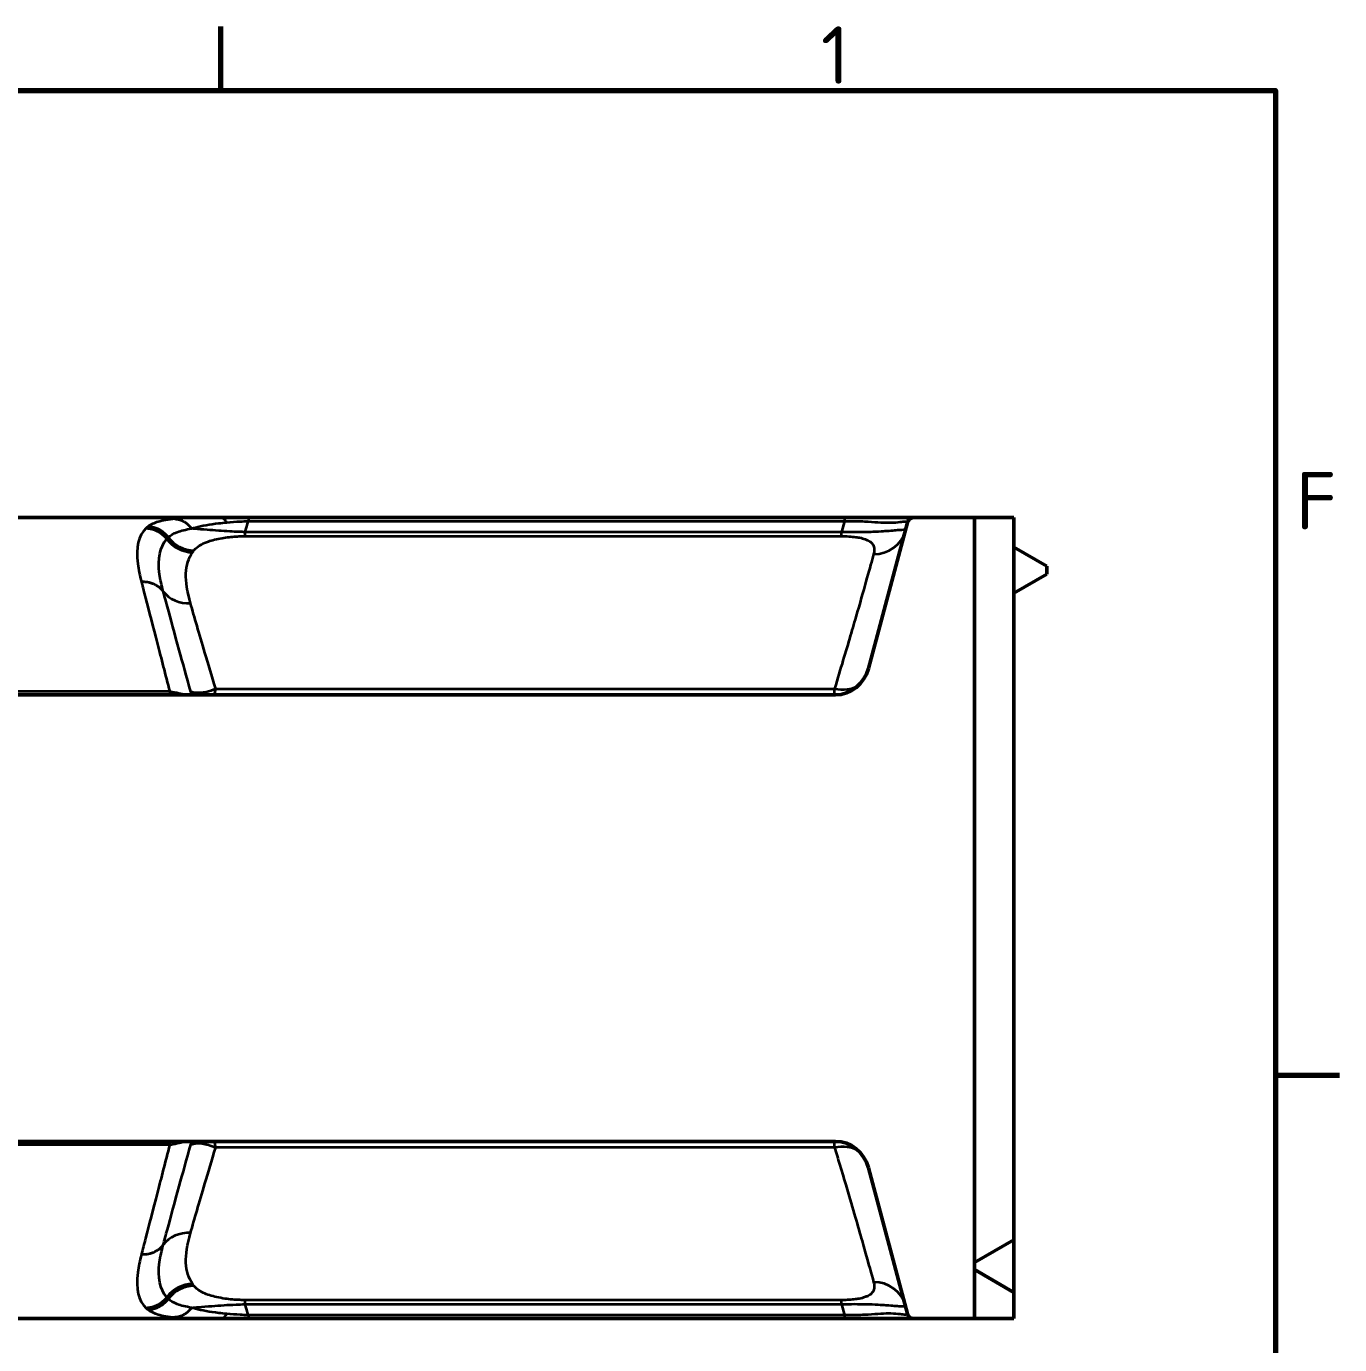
# Model space of a CAD drawing. Header units: millimetres. Extents: x 0 to 1485, y 0 to 1050.
# Drawn here: x 1269.8 to 1469.8, y 834 to 1034.7 of the extents above; entities that cross this region are included whole.
import ezdxf

# ---------------------------------------------------------------- set-up
doc = ezdxf.new("R2010")
doc.units = ezdxf.units.MM
doc.header["$LTSCALE"] = 2.5
for name, color, linetype, lineweight in [('Rahmen (ISO)', 7, 'Continuous', 70), ('Sichtbar (ISO)', 7, 'Continuous', 50), ('Sichtbar schmal (ISO)', 7, 'Continuous', 35)]:
    doc.layers.add(name, color=color, linetype=linetype, lineweight=lineweight)
doc.styles.add('Notiztext (DIN)', font='isocpeur.ttf')

# ---------------------------------------------------------------- blocks, each defined once
blk = doc.blocks.new('Ränder Standardrahmen')
at = {"layer": 'Rahmen (ISO)'}
for p, q in [((519.75, 410), (519.75, 413.9)), ((584, 350), (587.9, 350))]:
    blk.add_line(p, q, dxfattribs=at)
at = {"layer": 'Rahmen (ISO)', "flags": 128}
blk.add_lwpolyline([(10, 10), (10, 410), (584, 410), (584, 10), (10, 10)], dxfattribs=at)
at = {"layer": 'Rahmen (ISO)', "char_height": 3.5, "attachment_point": 7, "style": 'Notiztext (DIN)'}
for s, insert in [('1', (556.3, 410.4)), ('F', (585.228, 383.25))]:
    blk.add_mtext(s, dxfattribs=dict(at, insert=insert))

msp = doc.modelspace()

# ---------------------------------------------------------------- linework, layer by layer
at = {"layer": 'Sichtbar (ISO)'}
for p, q in [((1299.272, 959.934), (1255.305, 959.934)), ((1303.573, 959.934), (1299.272, 959.934)), ((1394.364, 959.934), (1303.573, 959.934)), ((1404.913, 959.934), (1394.364, 959.934)), ((1414.146, 959.934), (1404.913, 959.934)), ((1420.146, 959.934), (1414.146, 959.934)), ((1414.146, 959.934), (1414.146, 846.469)), ((1420.146, 849.934), (1420.146, 959.934)), ((1397.99, 936.96), (1403.947, 959.192)), ((1420.146, 955.434), (1425.146, 952.547)), ((1425.146, 952.547), (1425.146, 951.32)), ((1420.146, 948.434), (1425.146, 951.32)), ((1392.994, 932.934), (1084.155, 932.934)), ((1392.994, 864.934), (1084.155, 864.934)), ((1397.99, 860.907), (1403.947, 838.675)), ((1414.146, 846.469), (1420.146, 849.934)), ((1420.146, 849.934), (1420.146, 841.934)), ((1414.146, 846.469), (1414.146, 845.398)), ((1420.146, 841.934), (1414.146, 845.398)), ((1414.146, 845.398), (1414.146, 837.934)), ((1420.146, 837.934), (1420.146, 841.934)), ((1299.272, 837.934), (1255.305, 837.934)), ((1299.272, 837.934), (1303.573, 837.934)), ((1303.573, 837.934), (1394.364, 837.934)), ((1394.364, 837.934), (1404.913, 837.934)), ((1414.146, 837.934), (1404.913, 837.934)), ((1414.146, 837.934), (1420.146, 837.934))]:
    msp.add_line(p, q, dxfattribs=at)
for centre, major_axis, start_param, end_param in [((1393.161, 938.254), (-1.383, -5.161), 0.2456742, 1.5707963), ((1393.161, 859.613), (-1.383, 5.161), 4.712389, 6.0375111)]:
    msp.add_ellipse(centre, major_axis=major_axis, ratio=0.9357712, start_param=start_param, end_param=end_param, dxfattribs=at)
for points in [[(1403.947, 959.192), (1403.981, 959.32), (1404.041, 959.44), (1404.202, 959.649), (1404.302, 959.736), (1404.494, 959.846), (1404.577, 959.879), (1404.745, 959.923), (1404.829, 959.934), (1404.913, 959.934)], [(1404.913, 837.934), (1404.781, 837.934), (1404.65, 837.96), (1404.406, 838.061), (1404.296, 838.136), (1404.14, 838.293), (1404.086, 838.364), (1404.001, 838.515), (1403.969, 838.593), (1403.947, 838.675)]]:
    msp.add_open_spline(points, degree=3, knots=[0, 0, 0, 0, 0.03966821, 0.03966821, 0.07923173, 0.07923173, 0.1059147, 0.1059147, 0.13122831, 0.13122831, 0.13122831, 0.13122831], dxfattribs=at)
at = {"layer": 'Sichtbar schmal (ISO)'}
for p, q in [((1393.917, 957.73), (1303.072, 957.73)), ((1303.072, 957.105), (1303.072, 957.73)), ((1303.573, 959.398), (1394.364, 959.398)), ((1394.364, 959.398), (1393.917, 957.73)), ((1393.917, 957.105), (1393.917, 957.73)), ((1303.072, 957.105), (1393.917, 957.105)), ((1298.606, 933.864), (1392.829, 933.864)), ((1392.829, 933.864), (1392.735, 932.934)), ((1291.613, 933.428), (1262.965, 933.428)), ((1291.613, 933.428), (1291.613, 932.934)), ((1262.965, 864.439), (1291.613, 864.439)), ((1291.613, 864.934), (1291.613, 864.439)), ((1392.829, 864.003), (1298.606, 864.003)), ((1392.735, 864.934), (1392.829, 864.003)), ((1303.072, 840.137), (1303.072, 840.762)), ((1393.917, 840.762), (1303.072, 840.762)), ((1303.072, 840.137), (1393.917, 840.137)), ((1393.917, 840.137), (1393.917, 840.762)), ((1393.917, 840.137), (1394.364, 838.469)), ((1394.364, 838.469), (1303.573, 838.469))]:
    msp.add_line(p, q, dxfattribs=at)
for centre, major_axis, ratio, start_param, end_param in [((1398.781, 959.229), (4.83, -1.294), 0.9726699, 4.9673434, 6.2831853), ((1295.056, 959.52), (-4.159, 2.775), 0.9664282, 1.2296898, 2.1434866), ((1295.197, 959.721), (4.035, -2.953), 0.9664034, 4.4204368, 5.3280813), ((1295.262, 959.808), (3.936, -3.083), 0.9656611, 4.4554441, 5.3600419), ((1294.763, 951.359), (-4.83, -1.294), 0.8897743, 0.345677, 1.3367512), ((1392.829, 937.017), (-4.83, 1.294), 0.6173323, 1.7347257, 2.5378193), ((1298.126, 935.259), (-3.825, 1.17), 0.9054483, 0.8561307, 1.0150008), ((1298.126, 862.609), (-3.825, -1.17), 0.9054483, 5.2681845, 5.4270546), ((1392.829, 860.85), (4.83, 1.294), 0.6173323, 0.6037734, 1.406867), ((1294.763, 846.508), (-4.83, 1.294), 0.8897743, 4.9464341, 5.9375083), ((1398.781, 838.638), (4.83, 1.294), 0.9726699, 0, 1.3158419), ((1295.056, 838.347), (4.159, 2.775), 0.9664282, 0.9981061, 1.9119029), ((1295.197, 838.146), (-4.035, -2.953), 0.9664034, 4.0966967, 5.0043411), ((1295.262, 838.059), (-3.936, -3.083), 0.9656611, 4.0647361, 4.9693339)]:
    msp.add_ellipse(centre, major_axis=major_axis, ratio=ratio, start_param=start_param, end_param=end_param, dxfattribs=at)
for points, knots in [([(1292.376, 959.729), (1291.342, 959.629), (1290.514, 959.486), (1289.174, 959.097), (1288.663, 958.852), (1288.278, 958.554)], [18.4325986, 18.4325986, 18.4325986, 18.4325986, 19.0065176, 19.0065176, 19.5804366, 19.5804366, 19.5804366, 19.5804366]), ([(1299.272, 959.934), (1298.722, 959.934), (1298.189, 959.932), (1295.892, 959.919), (1294.389, 959.881), (1293.126, 959.791), (1292.867, 959.772), (1292.616, 959.752), (1292.376, 959.729)], [17.46595027, 17.46595027, 17.46595027, 17.46595027, 17.65049258, 17.65049258, 18.29910402, 18.29910402, 18.29910402, 18.43259858, 18.43259858, 18.43259858, 18.43259858]), ([(1288.002, 958.317), (1286.805, 957.188), (1286.4, 955.439), (1286.842, 952.051), (1287.027, 951.136), (1287.286, 950.125)], [19.7261911, 19.7261911, 19.7261911, 19.7261911, 21.7199773, 21.7199773, 22.365437, 22.365437, 22.365437, 22.365437]), ([(1288.186, 958.48), (1288.15, 958.45), (1288.114, 958.419), (1288.053, 958.364), (1288.027, 958.34), (1288.002, 958.317)], [19.627088504, 19.627088504, 19.627088504, 19.627088504, 19.684055212, 19.684055212, 19.726191092, 19.726191092, 19.726191092, 19.726191092]), ([(1288.278, 958.554), (1288.265, 958.544), (1288.252, 958.534), (1288.226, 958.513), (1288.214, 958.503), (1288.201, 958.492), (1288.196, 958.488), (1288.191, 958.484), (1288.186, 958.48)], [19.580436651, 19.580436651, 19.580436651, 19.580436651, 19.599955062, 19.599955062, 19.619473473, 19.619473473, 19.619473473, 19.627088504, 19.627088504, 19.627088504, 19.627088504]), ([(1291.382, 956.916), (1291.716, 957.229), (1292.162, 957.497), (1293.322, 957.947), (1294.038, 958.128), (1294.91, 958.267)], [-19.5804366, -19.5804366, -19.5804366, -19.5804366, -19.0065176, -19.0065176, -18.4325986, -18.4325986, -18.4325986, -18.4325986]), ([(1294.91, 958.267), (1295.099, 958.326), (1295.296, 958.382), (1295.501, 958.437), (1296.494, 958.7), (1297.671, 958.914), (1299.451, 959.125), (1299.862, 959.167), (1300.287, 959.205)], [-18.43259858, -18.43259858, -18.43259858, -18.43259858, -18.29910402, -18.29910402, -18.29910402, -17.65049258, -17.65049258, -17.46595027, -17.46595027, -17.46595027, -17.46595027]), ([(1303.072, 957.73), (1302.76, 957.738), (1302.45, 957.749), (1301.662, 957.78), (1301.196, 957.803), (1300.139, 957.86), (1299.574, 957.896), (1298.409, 957.976), (1297.833, 958.021), (1296.618, 958.119), (1296.016, 958.171), (1295.278, 958.235), (1295.09, 958.252), (1294.91, 958.267)], [0, 0, 0, 0, 0.05501758, 0.05501758, 0.1430457, 0.1430457, 0.2663702, 0.2663702, 0.41900275, 0.41900275, 0.61904773, 0.61904773, 0.69140924, 0.69140924, 0.69140924, 0.69140924]), ([(1300.287, 959.205), (1300.935, 959.263), (1301.62, 959.312), (1302.733, 959.37), (1303.154, 959.387), (1303.573, 959.398)], [-17.46595027, -17.46595027, -17.46595027, -17.46595027, -17.18539343, -17.18539343, -17.01949589, -17.01949589, -17.01949589, -17.01949589]), ([(1403.61, 957.935), (1403.622, 957.979), (1403.601, 958.009), (1403.452, 958.052), (1403.293, 958.056), (1402.814, 958.029), (1402.54, 958.006), (1401.883, 957.951), (1401.54, 957.922), (1400.861, 957.87), (1400.578, 957.85), (1399.815, 957.802), (1399.301, 957.774), (1398.254, 957.734), (1397.781, 957.719), (1396.663, 957.7), (1396, 957.697), (1394.841, 957.708), (1394.377, 957.717), (1393.917, 957.73)], [0, 0, 0, 0, 0.2794757, 0.2794757, 0.6542348, 0.6542348, 0.942511, 0.942511, 1.164262, 1.164262, 1.2954821, 1.2954821, 1.4746101, 1.4746101, 1.5947367, 1.5947367, 1.7245727, 1.7245727, 1.8057202, 1.8057202, 1.8057202, 1.8057202]), ([(1394.364, 959.398), (1394.4, 959.398), (1394.436, 959.399), (1395.272, 959.415), (1396.057, 959.407), (1397.192, 959.367), (1397.583, 959.347), (1398.674, 959.284), (1399.313, 959.236), (1400.456, 959.174), (1400.964, 959.161), (1401.962, 959.182), (1402.43, 959.226), (1403.136, 959.308), (1403.392, 959.341), (1403.711, 959.344), (1403.804, 959.326), (1403.906, 959.279), (1403.931, 959.257), (1403.949, 959.22), (1403.951, 959.206), (1403.947, 959.192)], [-7.9404976, -7.9404976, -7.9404976, -7.9404976, -7.9261888, -7.9261888, -7.6089484, -7.6089484, -7.4285408, -7.4285408, -7.0757234, -7.0757234, -6.7229003, -6.7229003, -6.302899, -6.302899, -5.9355967, -5.9355967, -5.6433897, -5.6433897, -5.4379487, -5.4379487, -5.3095481, -5.3095481, -5.3095481, -5.3095481]), ([(1290.609, 948.686), (1290.353, 949.634), (1290.168, 950.498), (1289.711, 953.722), (1290.067, 955.447), (1291.137, 956.66)], [-22.365437, -22.365437, -22.365437, -22.365437, -21.7199773, -21.7199773, -19.7261911, -19.7261911, -19.7261911, -19.7261911]), ([(1291.137, 956.66), (1291.16, 956.686), (1291.183, 956.711), (1291.237, 956.771), (1291.269, 956.804), (1291.302, 956.838)], [-19.726191092, -19.726191092, -19.726191092, -19.726191092, -19.684055212, -19.684055212, -19.627088504, -19.627088504, -19.627088504, -19.627088504]), ([(1291.302, 956.838), (1291.306, 956.842), (1291.311, 956.846), (1291.315, 956.85), (1291.326, 956.861), (1291.337, 956.872), (1291.359, 956.894), (1291.371, 956.905), (1291.382, 956.916)], [-19.627088504, -19.627088504, -19.627088504, -19.627088504, -19.619473473, -19.619473473, -19.619473473, -19.599955062, -19.599955062, -19.580436651, -19.580436651, -19.580436651, -19.580436651]), ([(1295.262, 954.917), (1295.33, 955), (1295.404, 955.082), (1295.73, 955.406), (1296.037, 955.634), (1296.722, 956.008), (1297.067, 956.161), (1297.76, 956.404), (1298.077, 956.498), (1298.776, 956.672), (1299.154, 956.751), (1299.909, 956.878), (1300.265, 956.928), (1300.978, 957.007), (1301.322, 957.038), (1301.958, 957.077), (1302.237, 957.09), (1302.705, 957.102), (1302.889, 957.105), (1303.072, 957.105)], [-1.6384232, -1.6384232, -1.6384232, -1.6384232, -1.511729, -1.511729, -1.1253112, -1.1253112, -0.8280668, -0.8280668, -0.6190477, -0.6190477, -0.4190028, -0.4190028, -0.2663702, -0.2663702, -0.1430457, -0.1430457, -0.0550176, -0.0550176, 0, 0, 0, 0]), ([(1393.917, 957.105), (1394.187, 957.105), (1394.458, 957.099), (1395.128, 957.071), (1395.506, 957.041), (1396.135, 956.968), (1396.397, 956.926), (1396.971, 956.813), (1397.245, 956.738), (1397.644, 956.598), (1397.789, 956.537), (1398.131, 956.366), (1398.295, 956.252), (1398.594, 955.979), (1398.705, 955.816), (1398.872, 955.423), (1398.9, 955.188), (1398.873, 954.752), (1398.837, 954.559), (1398.781, 954.357)], [-1.8057202, -1.8057202, -1.8057202, -1.8057202, -1.7245727, -1.7245727, -1.5947367, -1.5947367, -1.4746101, -1.4746101, -1.2954821, -1.2954821, -1.164262, -1.164262, -0.942511, -0.942511, -0.6542348, -0.6542348, -0.2794757, -0.2794757, 0, 0, 0, 0]), ([(1294.763, 946.879), (1294.257, 948.642), (1294.018, 950.141), (1294.113, 952.696), (1294.445, 953.754), (1295.056, 954.638)], [0, 0, 0, 0, 1.2841148, 1.2841148, 2.5682295, 2.5682295, 2.5682295, 2.5682295]), ([(1295.197, 954.833), (1295.207, 954.847), (1295.218, 954.861), (1295.24, 954.889), (1295.251, 954.903), (1295.262, 954.917)], [-1.63317847, -1.63317847, -1.63317847, -1.63317847, -1.612177968, -1.612177968, -1.591177466, -1.591177466, -1.591177466, -1.591177466]), ([(1398.781, 954.357), (1398.506, 953.366), (1398.176, 952.183), (1397.363, 949.298), (1396.88, 947.596), (1396.008, 944.575), (1395.698, 943.506), (1394.688, 940.058), (1393.905, 937.427), (1392.951, 934.268), (1392.89, 934.067), (1392.829, 933.864)], [-5.492338, -5.492338, -5.492338, -5.492338, -4.1192535, -4.1192535, -2.746169, -2.746169, -2.0749152, -2.0749152, -0.7373474, -0.7373474, -0.6470503, -0.6470503, -0.6470503, -0.6470503]), ([(1287.286, 950.125), (1287.288, 950.116), (1287.291, 950.106), (1287.295, 950.087), (1287.298, 950.078), (1287.305, 950.049), (1287.31, 950.03), (1287.325, 949.973), (1287.334, 949.935), (1287.364, 949.819), (1287.384, 949.742), (1287.444, 949.508), (1287.485, 949.349), (1287.65, 948.706), (1287.779, 948.202), (1288.427, 945.685), (1289.022, 943.372), (1290.281, 938.503), (1290.908, 936.083), (1291.613, 933.428)], [22.365437, 22.365437, 22.365437, 22.365437, 22.3714871, 22.3714871, 22.3775371, 22.3775371, 22.3896371, 22.3896371, 22.4138371, 22.4138371, 22.4622372, 22.4622372, 22.5590373, 22.5590373, 22.850079, 22.850079, 23.9508427, 23.9508427, 24.8304316, 24.8304316, 24.8304316, 24.8304316]), ([(1294.819, 933.409), (1294.168, 935.709), (1293.579, 937.826), (1292.353, 942.267), (1291.757, 944.451), (1291.106, 946.846), (1290.976, 947.327), (1290.809, 947.942), (1290.768, 948.094), (1290.708, 948.318), (1290.688, 948.392), (1290.658, 948.503), (1290.648, 948.54), (1290.633, 948.595), (1290.628, 948.613), (1290.621, 948.64), (1290.619, 948.649), (1290.614, 948.668), (1290.611, 948.677), (1290.609, 948.686)], [-24.7885627, -24.7885627, -24.7885627, -24.7885627, -23.9508427, -23.9508427, -22.850079, -22.850079, -22.5590373, -22.5590373, -22.4622372, -22.4622372, -22.4138371, -22.4138371, -22.3896371, -22.3896371, -22.3775371, -22.3775371, -22.3714871, -22.3714871, -22.365437, -22.365437, -22.365437, -22.365437]), ([(1298.606, 933.864), (1298.009, 935.838), (1297.458, 937.674), (1296.086, 942.296), (1295.364, 944.783), (1294.763, 946.879)], [0.6472371, 0.6472371, 0.6472371, 0.6472371, 1.5267909, 1.5267909, 3.0535817, 3.0535817, 3.0535817, 3.0535817]), ([(1298.606, 933.864), (1298.104, 933.644), (1297.6, 933.478), (1296.561, 933.245), (1296.032, 933.198), (1295.289, 933.26), (1295.032, 933.317), (1294.819, 933.409)], [-0.00089662, -0.00089662, -0.00089662, -0.00089662, 0.06586354, 0.06586354, 0.14335821, 0.14335821, 0.19179239, 0.19179239, 0.19179239, 0.19179239]), ([(1298.404, 932.934), (1298.404, 932.936), (1298.405, 932.939), (1298.469, 933.226), (1298.537, 933.535), (1298.606, 933.864)], [-0.066479072, -0.066479072, -0.066479072, -0.066479072, -0.065863536, -0.065863536, 0.000896617, 0.000896617, 0.000896617, 0.000896617]), ([(1293.899, 932.934), (1293.623, 933.016), (1293.321, 933.094), (1292.561, 933.267), (1292.088, 933.356), (1291.613, 933.428)], [-0.46789438, -0.46789438, -0.46789438, -0.46789438, -0.27246934, -0.27246934, 0, 0, 0, 0]), ([(1294.819, 933.409), (1294.827, 933.26), (1294.816, 933.138), (1294.769, 933.002), (1294.748, 932.964), (1294.722, 932.934)], [-0.863739, -0.863739, -0.863739, -0.863739, -0.77399811, -0.77399811, -0.72959506, -0.72959506, -0.72959506, -0.72959506]), ([(1291.613, 864.439), (1290.908, 861.784), (1290.281, 859.364), (1289.022, 854.496), (1288.427, 852.185), (1287.69, 849.317), (1287.48, 848.502), (1287.286, 847.742)], [-24.8304348, -24.8304348, -24.8304348, -24.8304348, -23.950844, -23.950844, -22.8506563, -22.8506563, -22.3654402, -22.3654402, -22.3654402, -22.3654402]), ([(1290.609, 849.181), (1290.805, 849.91), (1291.016, 850.69), (1291.757, 853.419), (1292.353, 855.602), (1293.579, 860.041), (1294.168, 862.158), (1294.819, 864.458)], [22.3654402, 22.3654402, 22.3654402, 22.3654402, 22.8506563, 22.8506563, 23.950844, 23.950844, 24.7885656, 24.7885656, 24.7885656, 24.7885656]), ([(1291.613, 864.439), (1291.779, 864.464), (1291.944, 864.491), (1292.52, 864.593), (1292.922, 864.677), (1293.507, 864.822), (1293.709, 864.877), (1293.899, 864.934)], [-0.4822799, -0.4822799, -0.4822799, -0.4822799, -0.38718478, -0.38718478, -0.14891722, -0.14891722, -0.01438552, -0.01438552, -0.01438552, -0.01438552]), ([(1294.722, 864.933), (1294.742, 864.909), (1294.76, 864.881), (1294.813, 864.754), (1294.828, 864.623), (1294.819, 864.458)], [-0.13414394, -0.13414394, -0.13414394, -0.13414394, -0.0993165, -0.0993165, 0, 0, 0, 0]), ([(1294.763, 850.988), (1295.364, 853.084), (1296.086, 855.571), (1297.458, 860.193), (1298.009, 862.029), (1298.606, 864.003)], [-3.0535817, -3.0535817, -3.0535817, -3.0535817, -1.5267909, -1.5267909, -0.6472371, -0.6472371, -0.6472371, -0.6472371]), ([(1294.819, 864.458), (1295.061, 864.562), (1295.359, 864.622), (1296.226, 864.665), (1296.844, 864.584), (1297.857, 864.301), (1298.232, 864.167), (1298.606, 864.003)], [0, 0, 0, 0, 0.05498416, 0.05498416, 0.14295882, 0.14295882, 0.192689, 0.192689, 0.192689, 0.192689]), ([(1298.606, 864.003), (1298.555, 864.248), (1298.504, 864.482), (1298.438, 864.781), (1298.42, 864.858), (1298.404, 864.933)], [-0.192689002, -0.192689002, -0.192689002, -0.192689002, -0.142958825, -0.142958825, -0.125313313, -0.125313313, -0.125313313, -0.125313313]), ([(1392.829, 864.003), (1393.094, 863.126), (1393.35, 862.277), (1394.252, 859.274), (1394.838, 857.294), (1396.219, 852.58), (1396.903, 850.189), (1398.012, 846.274), (1398.438, 844.743), (1398.781, 843.51)], [-4.8452877, -4.8452877, -4.8452877, -4.8452877, -4.4548804, -4.4548804, -3.4174228, -3.4174228, -1.708714, -1.708714, 0, 0, 0, 0]), ([(1295.056, 843.229), (1294.445, 844.113), (1294.113, 845.171), (1294.018, 847.726), (1294.257, 849.225), (1294.763, 850.988)], [-2.5682295, -2.5682295, -2.5682295, -2.5682295, -1.2841148, -1.2841148, 0, 0, 0, 0]), ([(1287.286, 847.742), (1287.027, 846.731), (1286.842, 845.816), (1286.4, 842.428), (1286.805, 840.679), (1288.002, 839.55)], [-22.3654402, -22.3654402, -22.3654402, -22.3654402, -21.7199799, -21.7199799, -19.7261941, -19.7261941, -19.7261941, -19.7261941]), ([(1291.137, 841.207), (1290.067, 842.42), (1289.711, 844.145), (1290.168, 847.369), (1290.353, 848.233), (1290.609, 849.181)], [19.7261941, 19.7261941, 19.7261941, 19.7261941, 21.7199799, 21.7199799, 22.3654402, 22.3654402, 22.3654402, 22.3654402]), ([(1398.781, 843.51), (1398.836, 843.309), (1398.873, 843.116), (1398.901, 842.68), (1398.872, 842.443), (1398.703, 842.046), (1398.589, 841.881), (1398.283, 841.606), (1398.115, 841.491), (1397.758, 841.316), (1397.601, 841.251), (1397.185, 841.112), (1396.91, 841.039), (1396.341, 840.931), (1396.084, 840.892), (1395.493, 840.825), (1395.156, 840.798), (1394.509, 840.769), (1394.213, 840.762), (1393.917, 840.762)], [-1.8057202, -1.8057202, -1.8057202, -1.8057202, -1.5275193, -1.5275193, -1.1500486, -1.1500486, -0.8583403, -0.8583403, -0.6339494, -0.6339494, -0.4952205, -0.4952205, -0.3207469, -0.3207469, -0.20531, -0.20531, -0.0889416, -0.0889416, 0, 0, 0, 0]), ([(1295.262, 842.951), (1295.251, 842.964), (1295.24, 842.978), (1295.218, 843.006), (1295.207, 843.02), (1295.197, 843.034)], [-0.042001004, -0.042001004, -0.042001004, -0.042001004, -0.021000502, -0.021000502, 0, 0, 0, 0]), ([(1303.072, 840.762), (1302.801, 840.762), (1302.531, 840.768), (1301.873, 840.792), (1301.498, 840.817), (1300.742, 840.882), (1300.37, 840.926), (1299.561, 841.041), (1299.15, 841.117), (1298.364, 841.291), (1297.999, 841.39), (1297.304, 841.616), (1296.984, 841.744), (1296.305, 842.07), (1295.982, 842.275), (1295.541, 842.64), (1295.391, 842.792), (1295.262, 842.951)], [-1.6384232, -1.6384232, -1.6384232, -1.6384232, -1.5571642, -1.5571642, -1.4331544, -1.4331544, -1.2862368, -1.2862368, -1.0844814, -1.0844814, -0.85755, -0.85755, -0.6013425, -0.6013425, -0.2402976, -0.2402976, 0, 0, 0, 0]), ([(1288.002, 839.55), (1288.027, 839.527), (1288.053, 839.503), (1288.114, 839.448), (1288.15, 839.417), (1288.186, 839.387)], [-19.72619414, -19.72619414, -19.72619414, -19.72619414, -19.684058261, -19.684058261, -19.627091553, -19.627091553, -19.627091553, -19.627091553]), ([(1288.186, 839.387), (1288.191, 839.383), (1288.196, 839.379), (1288.201, 839.375), (1288.214, 839.364), (1288.226, 839.354), (1288.252, 839.333), (1288.265, 839.323), (1288.278, 839.313), (1288.278, 839.313), (1288.278, 839.313), (1288.278, 839.313)], [-19.627091553, -19.627091553, -19.627091553, -19.627091553, -19.619476523, -19.619476523, -19.619476523, -19.599991722, -19.599991722, -19.580506921, -19.580506921, -19.580506921, -19.580439696, -19.580439696, -19.580439696, -19.580439696]), ([(1288.278, 839.313), (1288.663, 839.015), (1289.174, 838.77), (1290.514, 838.381), (1291.342, 838.238), (1292.376, 838.138)], [-19.5804397, -19.5804397, -19.5804397, -19.5804397, -19.0065219, -19.0065219, -18.432604, -18.432604, -18.432604, -18.432604]), ([(1291.302, 841.029), (1291.269, 841.063), (1291.237, 841.096), (1291.183, 841.156), (1291.16, 841.181), (1291.137, 841.207)], [19.627091553, 19.627091553, 19.627091553, 19.627091553, 19.684058261, 19.684058261, 19.72619414, 19.72619414, 19.72619414, 19.72619414]), ([(1291.382, 840.951), (1291.382, 840.952), (1291.382, 840.952), (1291.382, 840.952), (1291.371, 840.962), (1291.359, 840.973), (1291.337, 840.995), (1291.326, 841.006), (1291.315, 841.017), (1291.311, 841.021), (1291.306, 841.025), (1291.302, 841.029)], [19.580439696, 19.580439696, 19.580439696, 19.580439696, 19.580506921, 19.580506921, 19.580506921, 19.599991722, 19.599991722, 19.619476523, 19.619476523, 19.619476523, 19.627091553, 19.627091553, 19.627091553, 19.627091553]), ([(1294.91, 839.6), (1294.038, 839.739), (1293.322, 839.92), (1292.162, 840.37), (1291.716, 840.638), (1291.382, 840.951)], [18.432604, 18.432604, 18.432604, 18.432604, 19.0065219, 19.0065219, 19.5804397, 19.5804397, 19.5804397, 19.5804397]), ([(1294.91, 839.6), (1295.253, 839.629), (1295.622, 839.662), (1296.612, 839.747), (1297.27, 839.802), (1298.58, 839.903), (1299.186, 839.946), (1300.43, 840.024), (1301.052, 840.058), (1302.155, 840.107), (1302.612, 840.124), (1303.072, 840.137)], [0.94701393, 0.94701393, 0.94701393, 0.94701393, 1.08448139, 1.08448139, 1.28623679, 1.28623679, 1.43315445, 1.43315445, 1.55716423, 1.55716423, 1.63842316, 1.63842316, 1.63842316, 1.63842316]), ([(1300.287, 838.662), (1299.862, 838.7), (1299.452, 838.742), (1297.671, 838.953), (1296.494, 839.167), (1295.501, 839.43), (1295.296, 839.485), (1295.099, 839.541), (1294.91, 839.6)], [17.46595726, 17.46595726, 17.46595726, 17.46595726, 17.65049334, 17.65049334, 18.29910554, 18.29910554, 18.29910554, 18.43260401, 18.43260401, 18.43260401, 18.43260401]), ([(1393.917, 840.137), (1394.421, 840.151), (1394.93, 840.161), (1396.05, 840.17), (1396.64, 840.166), (1397.69, 840.15), (1398.152, 840.136), (1399.188, 840.098), (1399.701, 840.071), (1400.494, 840.023), (1400.799, 840.001), (1401.508, 839.948), (1401.858, 839.918), (1402.528, 839.862), (1402.807, 839.839), (1403.293, 839.811), (1403.453, 839.815), (1403.601, 839.858), (1403.622, 839.889), (1403.61, 839.932)], [0, 0, 0, 0, 0.0889416, 0.0889416, 0.20531, 0.20531, 0.3207469, 0.3207469, 0.4952205, 0.4952205, 0.6339494, 0.6339494, 0.8583403, 0.8583403, 1.1500486, 1.1500486, 1.5275193, 1.5275193, 1.8057202, 1.8057202, 1.8057202, 1.8057202]), ([(1292.376, 838.138), (1292.616, 838.115), (1292.867, 838.095), (1293.127, 838.076), (1294.389, 837.986), (1295.892, 837.948), (1298.19, 837.935), (1298.722, 837.934), (1299.272, 837.934)], [-18.43260401, -18.43260401, -18.43260401, -18.43260401, -18.29910554, -18.29910554, -18.29910554, -17.65049334, -17.65049334, -17.46595726, -17.46595726, -17.46595726, -17.46595726]), ([(1303.573, 838.469), (1303.155, 838.48), (1302.737, 838.497), (1301.623, 838.554), (1300.936, 838.604), (1300.287, 838.662)], [17.01949624, 17.01949624, 17.01949624, 17.01949624, 17.18468604, 17.18468604, 17.46595726, 17.46595726, 17.46595726, 17.46595726]), ([(1403.947, 838.675), (1403.951, 838.661), (1403.949, 838.647), (1403.931, 838.61), (1403.906, 838.588), (1403.804, 838.541), (1403.711, 838.523), (1403.392, 838.526), (1403.136, 838.559), (1402.43, 838.641), (1401.962, 838.685), (1400.964, 838.707), (1400.456, 838.693), (1399.313, 838.631), (1398.674, 838.583), (1397.583, 838.52), (1397.192, 838.5), (1396.057, 838.46), (1395.272, 838.452), (1394.472, 838.467), (1394.436, 838.468), (1394.4, 838.469), (1394.364, 838.469)], [5.3095481, 5.3095481, 5.3095481, 5.3095481, 5.4379487, 5.4379487, 5.6433897, 5.6433897, 5.9355967, 5.9355967, 6.302899, 6.302899, 6.7229003, 6.7229003, 7.0757234, 7.0757234, 7.4285408, 7.4285408, 7.6089484, 7.6089484, 7.9261888, 7.9261888, 7.9261888, 7.9404976, 7.9404976, 7.9404976, 7.9404976])]:
    msp.add_open_spline(points, degree=3, knots=knots, dxfattribs=at)
for points, weights in [([(1292.376, 959.729), (1293.363, 959.691), (1294.261, 959.173), (1294.91, 958.267)], [1, 0.940379359436, 0.940379359436, 1]), ([(1300.287, 959.205), (1299.988, 959.683), (1299.639, 959.934), (1299.272, 959.934)], [1, 0.968916897095, 0.968916897095, 1]), ([(1303.573, 959.934), (1303.573, 959.934), (1303.573, 959.751), (1303.573, 959.398)], [1, 0.977283884193, 0.977283884193, 1]), ([(1394.364, 959.934), (1394.364, 959.934), (1394.364, 959.751), (1394.364, 959.398)], [1, 0.977283884193, 0.977283884193, 1]), ([(1288.002, 958.317), (1289.256, 958.278), (1290.379, 957.685), (1291.137, 956.66)], [1, 0.930416698581, 0.930416698581, 1]), ([(1288.186, 958.48), (1289.43, 958.442), (1290.545, 957.854), (1291.302, 956.838)], [1, 0.931181723659, 0.931181723659, 1]), ([(1291.382, 956.916), (1290.627, 957.929), (1289.516, 958.515), (1288.278, 958.554)], [1, 0.931521221133, 0.931521221133, 1]), ([(1290.609, 948.686), (1289.859, 949.678), (1288.655, 950.199), (1287.286, 950.125)], [1, 0.919747597555, 0.919747597555, 1]), ([(1287.286, 847.742), (1288.655, 847.668), (1289.859, 848.189), (1290.609, 849.181)], [1, 0.919747597552, 0.919747597552, 1]), ([(1291.137, 841.207), (1290.379, 840.182), (1289.256, 839.589), (1288.002, 839.55)], [1, 0.930416698581, 0.930416698581, 1]), ([(1291.302, 841.029), (1290.545, 840.013), (1289.43, 839.425), (1288.186, 839.387)], [1, 0.931181723659, 0.931181723659, 1]), ([(1288.278, 839.313), (1289.516, 839.352), (1290.627, 839.938), (1291.382, 840.951)], [1, 0.931521221155, 0.931521221155, 1]), ([(1294.91, 839.6), (1294.261, 838.694), (1293.363, 838.176), (1292.376, 838.138)], [1, 0.940379359436, 0.940379359436, 1]), ([(1299.272, 837.934), (1299.639, 837.934), (1299.988, 838.184), (1300.287, 838.662)], [1, 0.968916897095, 0.968916897095, 1]), ([(1303.573, 838.469), (1303.573, 838.116), (1303.573, 837.934), (1303.573, 837.934)], [1, 0.977283884193, 0.977283884193, 1]), ([(1394.364, 838.469), (1394.364, 838.116), (1394.364, 837.934), (1394.364, 837.934)], [1, 0.977283884212, 0.977283884212, 1])]:
    msp.add_rational_spline(points, weights, degree=3, dxfattribs=at)
for points in [[(1303.072, 957.73), (1303.227, 958.287), (1303.394, 958.843), (1303.573, 959.398)], [(1295.056, 954.638), (1295.101, 954.704), (1295.148, 954.769), (1295.197, 954.833)], [(1295.197, 843.034), (1295.148, 843.098), (1295.101, 843.163), (1295.056, 843.229)], [(1303.573, 838.469), (1303.394, 839.024), (1303.227, 839.581), (1303.072, 840.137)]]:
    msp.add_open_spline(points, degree=3, dxfattribs=at)

# ---------------------------------------------------------------- block references
at = {"xscale": 2.5, "yscale": 2.5, "zscale": 2.5}
msp.add_blockref('Ränder Standardrahmen', (0, 0), dxfattribs=at)

doc.saveas('drawing.dxf')
